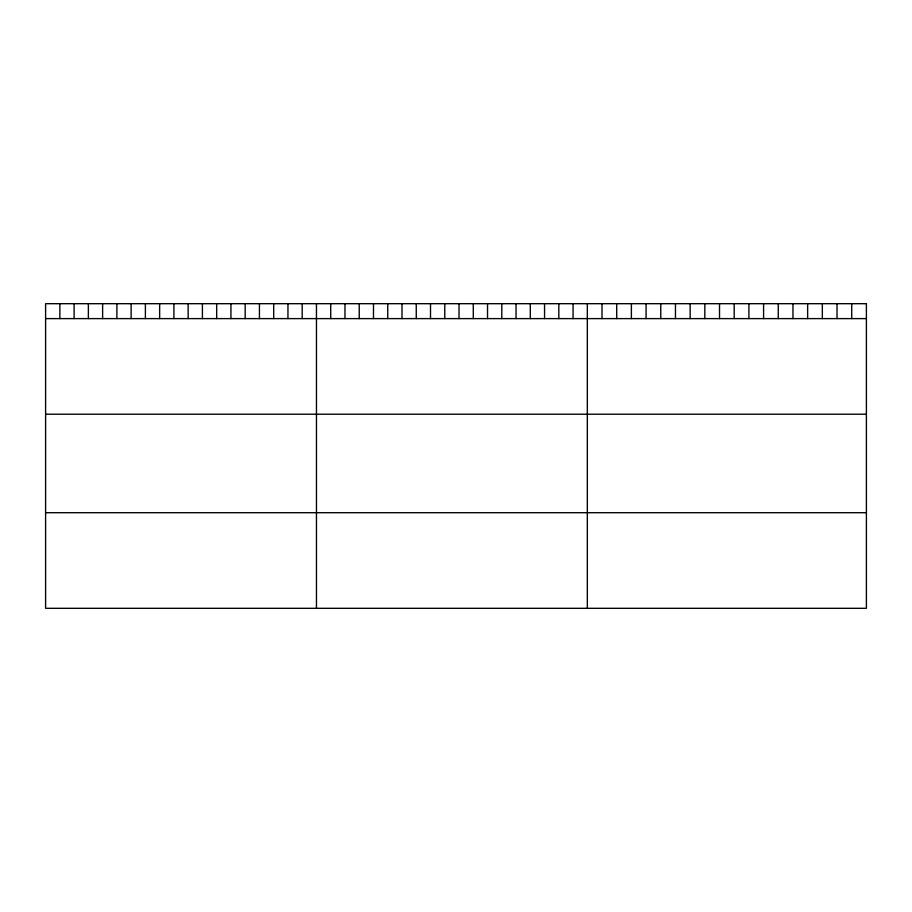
<?xml version="1.0" encoding="UTF-8"?>
<svg xmlns="http://www.w3.org/2000/svg" width="912" height="912" viewBox="0 0 912 912"><rect width="100%" height="100%" fill="white"/><g stroke="black" fill="none" stroke-linecap="round" stroke-linejoin="round"><path stroke-width="1.37" d="M45.6 318.607L866.4 318.607M45.6 414.208L866.4 414.208M45.6 512.704L866.4 512.704M851.717 303.696L851.717 318.607M837.022 303.696L837.022 318.607M822.339 303.696L822.339 318.607M807.644 303.696L807.644 318.607M792.961 303.696L792.961 318.607M778.267 303.696L778.267 318.607M763.583 303.696L763.583 318.607M748.9 303.696L748.9 318.607M734.206 303.696L734.206 318.607M719.522 303.696L719.522 318.607M704.828 303.696L704.828 318.607M690.145 303.696L690.145 318.607M675.461 303.696L675.461 318.607M660.767 303.696L660.767 318.607M646.084 303.696L646.084 318.607M631.389 303.696L631.389 318.607M616.706 303.696L616.706 318.607M602.011 303.696L602.011 318.607M587.328 303.696L587.328 608.304M573.067 303.696L573.067 318.607M558.817 303.696L558.817 318.607M544.555 303.696L544.555 318.607M530.305 303.696L530.305 318.607M516.044 303.696L516.044 318.607M501.794 303.696L501.794 318.607M487.532 303.696L487.532 318.607M473.282 303.696L473.282 318.607M459.021 303.696L459.021 318.607M444.771 303.696L444.771 318.607M430.51 303.696L430.51 318.607M416.26 303.696L416.26 318.607M401.998 303.696L401.998 318.607M387.748 303.696L387.748 318.607M373.487 303.696L373.487 318.607M359.237 303.696L359.237 318.607M344.975 303.696L344.975 318.607M330.725 303.696L330.725 318.607M316.464 303.696L316.464 608.304M302.203 303.696L302.203 318.607M287.953 303.696L287.953 318.607M273.691 303.696L273.691 318.607M259.441 303.696L259.441 318.607M245.18 303.696L245.18 318.607M230.93 303.696L230.93 318.607M216.668 303.696L216.668 318.607M202.418 303.696L202.418 318.607M188.157 303.696L188.157 318.607M173.907 303.696L173.907 318.607M159.646 303.696L159.646 318.607M145.396 303.696L145.396 318.607M131.134 303.696L131.134 318.607M116.884 303.696L116.884 318.607M102.623 303.696L102.623 318.607M88.373 303.696L88.373 318.607M74.111 303.696L74.111 318.607M59.861 303.696L59.861 318.607M866.4 303.696L45.6 303.696L45.6 608.304L866.4 608.304L866.4 303.696"/></g></svg>
